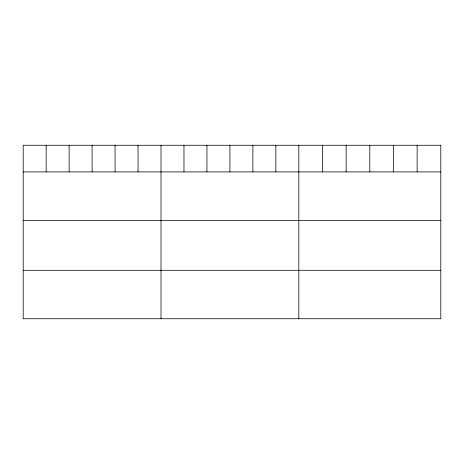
<?xml version="1.0" encoding="UTF-8"?>
<svg xmlns="http://www.w3.org/2000/svg" width="464" height="464" viewBox="0 0 464 464"><rect width="100%" height="100%" fill="white"/><g stroke="black" fill="none" stroke-linecap="round" stroke-linejoin="round"><path stroke-width="0.7" d="M23.2 171.918L440.8 171.918M23.2 220.371L440.8 220.371M23.2 270.292L440.8 270.292M417.136 145.255L417.136 171.918M393.472 145.255L393.472 171.918M369.808 145.255L369.808 171.918M346.144 145.255L346.144 171.918M322.48 145.255L322.48 171.918M298.816 145.255L298.816 318.745M275.848 145.255L275.848 171.918M252.88 145.255L252.88 171.918M229.912 145.255L229.912 171.918M206.944 145.255L206.944 171.918M183.976 145.255L183.976 171.918M161.008 145.255L161.008 318.745M138.04 145.255L138.04 171.918M115.072 145.255L115.072 171.918M92.104 145.255L92.104 171.918M69.136 145.255L69.136 171.918M46.168 145.255L46.168 171.918M440.8 145.255L23.2 145.255L23.2 318.745L440.8 318.745L440.8 145.255"/></g></svg>
